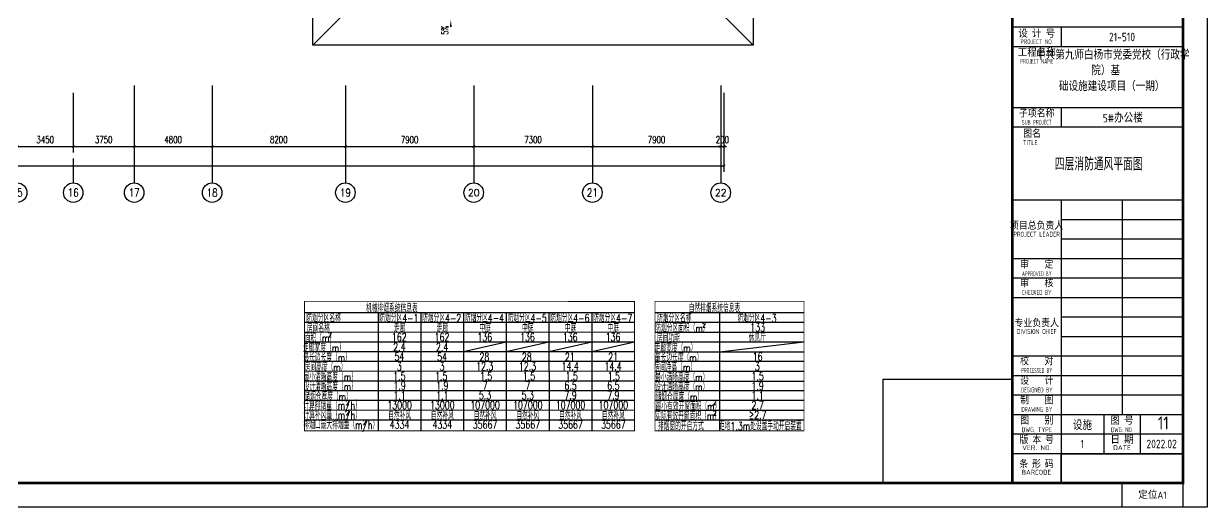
# Model space of a CAD drawing. Extents: x -70335 to 1144202, y 0 to 1100440.
# Drawn here: x 46042 to 118890, y 394160 to 423931 of the extents above; entities that cross this region are included whole.
import ezdxf
from ezdxf.enums import TextEntityAlignment as Align

# ---------------------------------------------------------------- set-up
doc = ezdxf.new("R2010")
doc.units = 0
doc.header["$LTSCALE"] = 1000
for name, color, linetype in [('0-标注', 4, 'Continuous'), ('3-建筑', 7, 'Continuous'), ('3-淡显', 8, 'Continuous'), ('AXIS_TEXT', 7, 'Continuous'), ('BTTK', 7, 'Continuous'), ('PUB_TITLE', 4, 'Continuous'), ('改过图层标记', 3, 'Continuous')]:
    doc.layers.add(name, color=color, linetype=linetype)
doc.layers.add('3-深度淡显', color=252, linetype='Continuous', lineweight=0)
doc.layers.add('条形码', color=7, linetype='Continuous', plot=False)
doc.layers.add('验收章', color=7, linetype='Continuous', plot=False)
doc.styles.add('_TCH_AXIS', font='COMPLEX', dxfattribs={"bigfont": 'GBCBIG'})
doc.styles.add('_TCH_DIM_T3', font='SIMPLEX', dxfattribs={"width": 0.705882, "bigfont": 'GBCBIG'})
doc.styles.add('A_DIM', font='simplex.shx', dxfattribs={"width": 0.7, "bigfont": 'gbcbig.shx'})
doc.styles.add('COMPLEX', font='COMPLEX')
doc.styles.add('HZ(TK)', font='geniso.shx', dxfattribs={"width": 0.9, "bigfont": 'hztxt.shx'})
doc.styles.get("Standard").update_dxf_attribs({"font": 'gbenor.shx', "bigfont": 'gbcbig.shx'})
doc.styles.add('设备标注', font='simplex.shx', dxfattribs={"width": 0.7, "bigfont": 'gbcbig.shx'})
doc.dimstyles.new('_TCH_ARCH&&150', dxfattribs={"dimtxt": 446.25, "dimasz": 150, "dimexe": 375, "dimexo": 450, "dimgap": 189.375, "dimtad": 1, "dimdec": 0, "dimzin": 0, "dimdsep": 46, "dimtxsty": '_TCH_DIM_T3', "dimblk": 'ARCHTICK', "dimcen": 0.09, "dimclrt": 7, "dimazin": 2, "dimtfac": 1, "dimtdec": 0, "dimtix": 1, "dimtmove": 2, "dimatfit": 3, "dimfxl": 1, "dimtolj": 1, "dimtzin": 0, "dimarcsym": 0})

# ---------------------------------------------------------------- blocks, each defined once
blk = doc.blocks.new('vhtemplate_2019年新竖式图框_A1_1_2', base_point=(-420.5, 0))
at = {"layer": 'BTTK'}
for p, q in [((831, 197), (761, 197)), ((781, 197), (781, 189)), ((831, 189), (761, 189)), ((831, 164), (761, 164)), ((781, 164), (781, 156)), ((831, 156), (761, 156)), ((831, 126), (761, 126)), ((781, 126), (781, 10)), ((806, 126), (806, 38)), ((831, 118), (781, 118)), ((831, 110), (781, 110)), ((831, 102), (761, 102)), ((831, 94), (761, 94)), ((831, 86), (761, 86)), ((831, 78), (781, 78)), ((831, 70), (781, 70)), ((831, 62), (761, 62)), ((831, 54), (761, 54)), ((831, 46), (761, 46)), ((831, 38), (761, 38)), ((798.5, 38), (798.5, 22)), ((813.5, 38), (813.5, 22)), ((831, 30), (761, 30)), ((831, 22), (761, 22))]:
    blk.add_line(p, q, dxfattribs=at)
at = {"layer": 'PUB_TITLE', "color": 7}
blk.add_lwpolyline([(-420.5, 594), (841, 594), (841, 0), (-420.5, 0)], close=True, dxfattribs=at)
at = {"layer": 'PUB_TITLE', "const_width": 1}
blk.add_lwpolyline([(-395.5, 10), (831, 10), (831, 584), (-395.5, 584)], close=True, dxfattribs=at)
blk.add_lwpolyline([(761, 10), (761, 584)], dxfattribs=at)
at = {"layer": '条形码'}
blk.add_lwpolyline([(781, 22), (831, 22), (831, 10), (781, 10)], close=True, dxfattribs=at)
at = {"layer": '验收章'}
for points in [[(761, 10), (707.93, 10), (707.93, 52.53), (761, 52.53)], [(806, 10), (831, 10), (831, 0), (806, 0)]]:
    blk.add_lwpolyline(points, close=True, dxfattribs=at)
at = {"layer": 'BTTK', "style": 'HZ(TK)'}
for s, height, p in [('设 计 号', 3, (771, 194.28)), ('工程名称', 3, (771, 186.52)), ('图 号', 3, (806, 35.46)), ('日 期', 3, (806, 27.67)), ('VER. NO.', 2, (771, 24.48)), ('DATE', 2, (806, 24.52))]:
    blk.add_text(s, height=height, dxfattribs=at).set_placement(p, align=Align.MIDDLE_CENTER)
for s, height, width, p in [('PROJECT NO.', 2, 0.75, (771, 191.07)), ('PROJECT NAME', 2, 0.65, (771, 183.03)), ('子项名称', 3, 0.9, (771, 161.52)), ('SUB PROJECT', 2, 0.65, (771, 158.01)), ('项目总负责人', 3, 0.9, (770.96, 115.45)), ('PROJECT LEADER', 2, 0.8, (770.96, 112.09)), ('审    定', 3, 0.9, (771.02, 99.52)), ('审    核', 3, 0.9, (771.02, 91.83)), ('APPROVED BY', 2, 0.6, (771.02, 95.87)), ('CHECKED BY', 2, 0.7, (771.02, 88.18)), ('专业负责人', 3, 0.9, (771, 75.48)), ('DIVISION CHIEF', 2, 0.8, (771, 72.15)), ('校    对', 3, 0.9, (771.02, 59.83)), ('设    计', 3, 0.9, (771.02, 51.83)), ('PROCESSED BY', 2, 0.6, (771.02, 56.17)), ('DESIGNED BY', 2, 0.7, (771.02, 48.17)), ('制    图', 3, 0.9, (771.02, 43.83)), ('DRAWING BY', 2, 0.7, (771.02, 40.17)), ('图    别', 3, 0.9, (771.02, 35.5)), ('版 本 号', 3, 0.9, (771.02, 27.57)), ('DWG. TYPE', 2, 0.8, (771.02, 31.84)), ('DWG. NO.', 2, 0.7, (806, 31.84)), ('条 形 码', 3, 0.9, (770.9, 17.6)), ('BARCODE', 2, 0.95, (770.9, 14.42))]:
    blk.add_text(s, height=height, dxfattribs=dict(at, width=width)).set_placement(p, align=Align.MIDDLE_CENTER)
for s, height, width, p in [('TITLE', 2, 0.8, (765.4, 149.68)), ('图名', 3, 0.9, (765.46, 153.22))]:
    blk.add_text(s, height=height, dxfattribs=dict(at, width=width)).set_placement(p, align=Align.MIDDLE_LEFT)
at = {"layer": 'BTTK', "color": 4, "style": 'HZ(TK)', "width": 0.9}
for tag, p in [('合作单位', (796, 511.5)), ('建设单位', (796, 209.5)), ('工程名称', (796, 176.5)), ('子项名称', (806, 160)), ('图纸名称', (796, 141))]:
    blk.add_attdef(tag, text='', height=3.5, dxfattribs=at).set_placement(p, align=Align.MIDDLE_CENTER)
for tag, p in [('注册证书号', (808.5, 279)), ('注册印章号', (808.5, 271)), ('设计号', (806, 193)), ('图别', (789.75, 34)), ('图号', (822.25, 34)), ('版本号', (789.75, 26)), ('日期', (822.25, 26))]:
    blk.add_attdef(tag, text='', height=3.5, dxfattribs=at).set_placement(p, align=Align.MIDDLE)
at = {"layer": '验收章', "style": 'HZ(TK)'}
blk.add_text('定位A1', height=3, dxfattribs=at).set_placement((818.5, 5), align=Align.MIDDLE_CENTER)
blk = doc.blocks.new('_AXISO')
blk.add_circle((0, 0), 0.5)
at = {"layer": 'AXIS_TEXT', "style": 'COMPLEX', "width": 1.041667}
blk.add_attdef('A', text='', height=0.56, dxfattribs=at).set_placement((-0.25, -0.28), (0.25, -0.28), align=Align.FIT)
blk = doc.blocks.new('_ArchTick')
at = {"color": 0, "linetype": 'ByBlock', "const_width": 0.4}
blk.add_lwpolyline([(-0.5, -0.5), (0.5, 0.5)], dxfattribs=at)
blk = doc.blocks.new('*D2380')
at = {"layer": '3-建筑', "color": 0, "lineweight": -2, "transparency": 16777216}
for p, q in [((45642, 419680), (45642, 416005)), ((49092, 419680), (49092, 416005)), ((45642, 416380), (49092, 416380))]:
    blk.add_line(p, q, dxfattribs=at)
at = {"layer": 'Defpoints', "color": 0, "transparency": 16777216}
for p in [(45642, 420130), (49092, 420130), (49092, 416380)]:
    blk.add_point(p, dxfattribs=at)
at = {"layer": '3-建筑', "color": 0, "lineweight": -2, "transparency": 16777216, "xscale": 150, "yscale": 150, "zscale": 150, "rotation": 180}
blk.add_blockref('_ArchTick', (45642, 416380), dxfattribs=at)
at = {"layer": '3-建筑', "color": 0, "lineweight": -2, "transparency": 16777216, "xscale": 150, "yscale": 150, "zscale": 150}
blk.add_blockref('_ArchTick', (49092, 416380), dxfattribs=at)
at = {"layer": '3-建筑', "color": 7, "transparency": 16777216, "insert": (47367, 416793), "char_height": 446.2, "attachment_point": 5, "style": '_TCH_DIM_T3'}
blk.add_mtext('\\A1;3450', dxfattribs=at)
blk = doc.blocks.new('*D2381')
at = {"layer": '3-建筑', "color": 0, "lineweight": -2, "transparency": 16777216}
for p, q in [((49092, 419680), (49092, 416005)), ((52842, 419680), (52842, 416005)), ((49092, 416380), (52842, 416380))]:
    blk.add_line(p, q, dxfattribs=at)
at = {"layer": 'Defpoints', "color": 0, "transparency": 16777216}
for p in [(49092, 420130), (52842, 420130), (52842, 416380)]:
    blk.add_point(p, dxfattribs=at)
at = {"layer": '3-建筑', "color": 0, "lineweight": -2, "transparency": 16777216, "xscale": 150, "yscale": 150, "zscale": 150, "rotation": 180}
blk.add_blockref('_ArchTick', (49092, 416380), dxfattribs=at)
at = {"layer": '3-建筑', "color": 0, "lineweight": -2, "transparency": 16777216, "xscale": 150, "yscale": 150, "zscale": 150}
blk.add_blockref('_ArchTick', (52842, 416380), dxfattribs=at)
at = {"layer": '3-建筑', "color": 7, "transparency": 16777216, "insert": (50967, 416793), "char_height": 446.2, "attachment_point": 5, "style": '_TCH_DIM_T3'}
blk.add_mtext('\\A1;3750', dxfattribs=at)
blk = doc.blocks.new('*D2382')
at = {"layer": '3-建筑', "color": 0, "lineweight": -2, "transparency": 16777216}
for p, q in [((52842, 419680), (52842, 416005)), ((57642, 419680), (57642, 416005)), ((52842, 416380), (57642, 416380))]:
    blk.add_line(p, q, dxfattribs=at)
at = {"layer": 'Defpoints', "color": 0, "transparency": 16777216}
for p in [(52842, 420130), (57642, 420130), (57642, 416380)]:
    blk.add_point(p, dxfattribs=at)
at = {"layer": '3-建筑', "color": 0, "lineweight": -2, "transparency": 16777216, "xscale": 150, "yscale": 150, "zscale": 150, "rotation": 180}
blk.add_blockref('_ArchTick', (52842, 416380), dxfattribs=at)
at = {"layer": '3-建筑', "color": 0, "lineweight": -2, "transparency": 16777216, "xscale": 150, "yscale": 150, "zscale": 150}
blk.add_blockref('_ArchTick', (57642, 416380), dxfattribs=at)
at = {"layer": '3-建筑', "color": 7, "transparency": 16777216, "insert": (55242, 416793), "char_height": 446.2, "attachment_point": 5, "style": '_TCH_DIM_T3'}
blk.add_mtext('\\A1;4800', dxfattribs=at)
blk = doc.blocks.new('*D2383')
at = {"layer": '3-建筑', "color": 0, "lineweight": -2, "transparency": 16777216}
for p, q in [((57642, 419680), (57642, 416005)), ((65842, 419680), (65842, 416005)), ((57642, 416380), (65842, 416380))]:
    blk.add_line(p, q, dxfattribs=at)
at = {"layer": 'Defpoints', "color": 0, "transparency": 16777216}
for p in [(57642, 420130), (65842, 420130), (65842, 416380)]:
    blk.add_point(p, dxfattribs=at)
at = {"layer": '3-建筑', "color": 0, "lineweight": -2, "transparency": 16777216, "xscale": 150, "yscale": 150, "zscale": 150, "rotation": 180}
blk.add_blockref('_ArchTick', (57642, 416380), dxfattribs=at)
at = {"layer": '3-建筑', "color": 0, "lineweight": -2, "transparency": 16777216, "xscale": 150, "yscale": 150, "zscale": 150}
blk.add_blockref('_ArchTick', (65842, 416380), dxfattribs=at)
at = {"layer": '3-建筑', "color": 7, "transparency": 16777216, "insert": (61742, 416793), "char_height": 446.2, "attachment_point": 5, "style": '_TCH_DIM_T3'}
blk.add_mtext('\\A1;8200', dxfattribs=at)
blk = doc.blocks.new('*D2384')
at = {"layer": '3-建筑', "color": 0, "lineweight": -2, "transparency": 16777216}
for p, q in [((65842, 419680), (65842, 416005)), ((73742, 419680), (73742, 416005)), ((65842, 416380), (73742, 416380))]:
    blk.add_line(p, q, dxfattribs=at)
at = {"layer": 'Defpoints', "color": 0, "transparency": 16777216}
for p in [(65842, 420130), (73742, 420130), (73742, 416380)]:
    blk.add_point(p, dxfattribs=at)
at = {"layer": '3-建筑', "color": 0, "lineweight": -2, "transparency": 16777216, "xscale": 150, "yscale": 150, "zscale": 150, "rotation": 180}
blk.add_blockref('_ArchTick', (65842, 416380), dxfattribs=at)
at = {"layer": '3-建筑', "color": 0, "lineweight": -2, "transparency": 16777216, "xscale": 150, "yscale": 150, "zscale": 150}
blk.add_blockref('_ArchTick', (73742, 416380), dxfattribs=at)
at = {"layer": '3-建筑', "color": 7, "transparency": 16777216, "insert": (69792, 416793), "char_height": 446.2, "attachment_point": 5, "style": '_TCH_DIM_T3'}
blk.add_mtext('\\A1;7900', dxfattribs=at)
blk = doc.blocks.new('*D2385')
at = {"layer": '3-建筑', "color": 0, "lineweight": -2, "transparency": 16777216}
for p, q in [((73742, 419680), (73742, 416005)), ((81042, 419680), (81042, 416005)), ((73742, 416380), (81042, 416380))]:
    blk.add_line(p, q, dxfattribs=at)
at = {"layer": 'Defpoints', "color": 0, "transparency": 16777216}
for p in [(73742, 420130), (81042, 420130), (81042, 416380)]:
    blk.add_point(p, dxfattribs=at)
at = {"layer": '3-建筑', "color": 0, "lineweight": -2, "transparency": 16777216, "xscale": 150, "yscale": 150, "zscale": 150, "rotation": 180}
blk.add_blockref('_ArchTick', (73742, 416380), dxfattribs=at)
at = {"layer": '3-建筑', "color": 0, "lineweight": -2, "transparency": 16777216, "xscale": 150, "yscale": 150, "zscale": 150}
blk.add_blockref('_ArchTick', (81042, 416380), dxfattribs=at)
at = {"layer": '3-建筑', "color": 7, "transparency": 16777216, "insert": (77392, 416793), "char_height": 446.2, "attachment_point": 5, "style": '_TCH_DIM_T3'}
blk.add_mtext('\\A1;7300', dxfattribs=at)
blk = doc.blocks.new('*D2386')
at = {"layer": '3-建筑', "color": 0, "lineweight": -2, "transparency": 16777216}
for p, q in [((81042, 419680), (81042, 416005)), ((88942, 419680), (88942, 416005)), ((81042, 416380), (88942, 416380))]:
    blk.add_line(p, q, dxfattribs=at)
at = {"layer": 'Defpoints', "color": 0, "transparency": 16777216}
for p in [(81042, 420130), (88942, 420130), (88942, 416380)]:
    blk.add_point(p, dxfattribs=at)
at = {"layer": '3-建筑', "color": 0, "lineweight": -2, "transparency": 16777216, "xscale": 150, "yscale": 150, "zscale": 150, "rotation": 180}
blk.add_blockref('_ArchTick', (81042, 416380), dxfattribs=at)
at = {"layer": '3-建筑', "color": 0, "lineweight": -2, "transparency": 16777216, "xscale": 150, "yscale": 150, "zscale": 150}
blk.add_blockref('_ArchTick', (88942, 416380), dxfattribs=at)
at = {"layer": '3-建筑', "color": 7, "transparency": 16777216, "insert": (84992, 416793), "char_height": 446.2, "attachment_point": 5, "style": '_TCH_DIM_T3'}
blk.add_mtext('\\A1;7900', dxfattribs=at)
blk = doc.blocks.new('*D2387')
at = {"layer": '3-建筑', "color": 0, "lineweight": -2, "transparency": 16777216}
for p, q in [((88942, 419680), (88942, 416005)), ((89142, 419680), (89142, 416005)), ((88942, 416380), (88792, 416380)), ((88942, 416380), (89142, 416380)), ((89142, 416380), (89292, 416380))]:
    blk.add_line(p, q, dxfattribs=at)
at = {"layer": 'Defpoints', "color": 0, "transparency": 16777216}
for p in [(88942, 420130), (89142, 420130), (89142, 416380)]:
    blk.add_point(p, dxfattribs=at)
at = {"layer": '3-建筑', "color": 0, "lineweight": -2, "transparency": 16777216, "xscale": 150, "yscale": 150, "zscale": 150}
blk.add_blockref('_ArchTick', (88942, 416380), dxfattribs=at)
at = {"layer": '3-建筑', "color": 0, "lineweight": -2, "transparency": 16777216, "xscale": 150, "yscale": 150, "zscale": 150, "rotation": 180}
blk.add_blockref('_ArchTick', (89142, 416380), dxfattribs=at)
at = {"layer": '3-建筑', "color": 7, "transparency": 16777216, "insert": (89042, 416793), "char_height": 446.2, "attachment_point": 5, "style": '_TCH_DIM_T3'}
blk.add_mtext('\\A1;200', dxfattribs=at)
blk = doc.blocks.new('*D2388')
at = {"layer": '3-建筑', "color": 0, "lineweight": -2, "transparency": 16777216}
for p, q in [((-50058, 419680), (-50058, 414805)), ((89142, 419680), (89142, 414805)), ((-50058, 415180), (89142, 415180))]:
    blk.add_line(p, q, dxfattribs=at)
at = {"layer": 'Defpoints', "color": 0, "transparency": 16777216}
for p in [(-50058, 420130), (89142, 420130), (89142, 415180)]:
    blk.add_point(p, dxfattribs=at)
at = {"layer": '3-建筑', "color": 0, "lineweight": -2, "transparency": 16777216, "xscale": 150, "yscale": 150, "zscale": 150, "rotation": 180}
blk.add_blockref('_ArchTick', (-50058, 415180), dxfattribs=at)
at = {"layer": '3-建筑', "color": 0, "lineweight": -2, "transparency": 16777216, "xscale": 150, "yscale": 150, "zscale": 150}
blk.add_blockref('_ArchTick', (89142, 415180), dxfattribs=at)
at = {"layer": '3-建筑', "color": 7, "transparency": 16777216, "insert": (19542, 415593), "char_height": 446.2, "attachment_point": 5, "style": '_TCH_DIM_T3'}
blk.add_mtext('\\A1;139200', dxfattribs=at)

msp = doc.modelspace()

# ---------------------------------------------------------------- linework, layer by layer
at = {"layer": '0-标注', "color": 2, "linetype": 'ByBlock'}
for p, q in [((63323.5, 406155.8), (83636.9, 406151.2)), ((67852.8, 406153.4), (67853.9, 398871.3)), ((70482.6, 406153.4), (70483.7, 398871.3)), ((73113.5, 406160.4), (73114.7, 398878.2)), ((75743.1, 406157.3), (75744.2, 398875.2)), ((78372.6, 406154.3), (78373.8, 398872.2)), ((81002.2, 406158.8), (81003.3, 398876.7)), ((84895.4, 406154.2), (94063.1, 406154.2)), ((88858.4, 406151.9), (88859.9, 398869.8)), ((63323.1, 405552.2), (83636.8, 405547.7)), ((84895, 405550.7), (94063.1, 405550.7)), ((63323.1, 404952.2), (83636.8, 404947.7)), ((63323.1, 404352.2), (83636.7, 404347.7)), ((84895, 404947.2), (94063.1, 404947.2)), ((84895, 404343.7), (94063.1, 404343.7)), ((63323, 403752.2), (83636.6, 403747.7)), ((84895, 403740.2), (94063.1, 403740.2)), ((63322.8, 403152.2), (83636.4, 403147.7)), ((84895, 403150.7), (94063, 403150.7)), ((63322.7, 402552.2), (83636.3, 402547.7)), ((84895, 402533.2), (94063.1, 402533.2)), ((63322.5, 401952.2), (83636.3, 401947.7)), ((63322.7, 401952.2), (83636.3, 401947.7)), ((84895, 401929.7), (94063.1, 401929.7)), ((63322.5, 401352.2), (83636.2, 401347.7)), ((63322.5, 400752.2), (83636.2, 400747.7)), ((84894.8, 401350.7), (94063, 401350.7)), ((84894.8, 400750.7), (94062.9, 400750.7)), ((84895, 401350.7), (94063, 401350.7)), ((63322.5, 400152.2), (83636.1, 400147.7)), ((84895, 400147.2), (94063.1, 400147.2)), ((63322.5, 399552.2), (83636.1, 399547.7)), ((84894.8, 399550.7), (94062.8, 399550.7)), ((84894.8, 399550.7), (94062.9, 399550.7))]:
    msp.add_line(p, q, dxfattribs=at)
at = {"layer": '0-标注', "color": 3, "linetype": 'ByBlock'}
for p, q in [((73113.9, 403750.1), (75743.4, 404349.5)), ((75743.5, 403749.5), (78372.9, 404348.9)), ((78373, 403748.9), (81002.5, 404348.3)), ((81002.6, 403748.3), (83632, 404347.7)), ((88858.9, 403740.2), (94063.1, 404343.7))]:
    msp.add_line(p, q, dxfattribs=at)
at = {"layer": '0-标注', "color": 2, "linetype": 'ByBlock', "const_width": 50}
for points in [[(63322.9, 406839.4), (83636.9, 406832.6), (83636.1, 398866.4), (63322.3, 398869.7)], [(84894.7, 406837.9), (94063.2, 406835.6), (94062.8, 398869.4), (84894.6, 398868.2)]]:
    msp.add_lwpolyline(points, close=True, dxfattribs=at)
at = {"layer": '3-建筑'}
for p, q in [((52841.7, 420130.1), (52841.7, 414130.1)), ((57641.7, 420130.1), (57641.7, 414130.1)), ((65841.7, 420130.1), (65841.7, 414130.1)), ((73741.7, 420130.1), (73741.7, 414130.1)), ((81041.7, 420130.1), (81041.7, 414130.1)), ((88941.7, 420130.1), (88941.7, 414130.1)), ((49091.7, 415630.1), (49091.7, 414130.1))]:
    msp.add_line(p, q, dxfattribs=at)
msp.add_lwpolyline([(63841.7, 456008.2), (63841.7, 462908.2), (90941.7, 462908.2), (90941.7, 422608.2), (63841.7, 422608.2), (63841.7, 452608.2)], dxfattribs=at)
at = {"layer": '3-淡显'}
for p, q in [((63841.7, 422608.2), (66041.7, 424808.2)), ((90941.7, 422608.2), (88741.7, 424808.2))]:
    msp.add_line(p, q, dxfattribs=at)
at = {"layer": '3-深度淡显'}
msp.add_lwpolyline([(72328.4, 422750.1, 0, 0, 0), (72328.4, 424173.9, 0, 120, 0), (72328.4, 423723.9, 0, 0, 0)], format="xyseb", dxfattribs=at)

# ---------------------------------------------------------------- block references
at = {"layer": '3-建筑'}
ref = msp.add_blockref('_AXISO', (45641.7, 413530.1), dxfattribs=dict(at, xscale=1200, yscale=1200, zscale=1200))
ref.add_attrib('A', '15', dxfattribs={"layer": 'AXIS_TEXT', "height": 492.67, "style": '_TCH_AXIS'}).set_placement((45301.5, 413283.8), (45981.9, 413283.8), align=Align.FIT)
ref = msp.add_blockref('_AXISO', (49091.7, 413530.1), dxfattribs=dict(at, xscale=1200, yscale=1200, zscale=1200))
ref.add_attrib('A', '16', dxfattribs={"layer": 'AXIS_TEXT', "height": 492.67, "style": '_TCH_AXIS'}).set_placement((48751.5, 413283.8), (49431.9, 413283.8), align=Align.FIT)
ref = msp.add_blockref('_AXISO', (52841.7, 413530.1), dxfattribs=dict(at, xscale=1200, yscale=1200, zscale=1200))
ref.add_attrib('A', '17', dxfattribs={"layer": 'AXIS_TEXT', "height": 492.67, "style": '_TCH_AXIS'}).set_placement((52501.5, 413283.8), (53181.9, 413283.8), align=Align.FIT)
ref = msp.add_blockref('_AXISO', (57641.7, 413530.1), dxfattribs=dict(at, xscale=1200, yscale=1200, zscale=1200))
ref.add_attrib('A', '18', dxfattribs={"layer": 'AXIS_TEXT', "height": 492.67, "style": '_TCH_AXIS'}).set_placement((57301.5, 413283.8), (57981.9, 413283.8), align=Align.FIT)
ref = msp.add_blockref('_AXISO', (65841.7, 413530.1), dxfattribs=dict(at, xscale=1200, yscale=1200, zscale=1200))
ref.add_attrib('A', '19', dxfattribs={"layer": 'AXIS_TEXT', "height": 492.67, "style": '_TCH_AXIS'}).set_placement((65501.5, 413283.8), (66181.9, 413283.8), align=Align.FIT)
ref = msp.add_blockref('_AXISO', (73741.7, 413530.1), dxfattribs=dict(at, xscale=1200, yscale=1200, zscale=1200))
ref.add_attrib('A', '20', dxfattribs={"layer": 'AXIS_TEXT', "height": 441.41, "style": '_TCH_AXIS'}).set_placement((73384.4, 413309.4), (74099, 413309.4), align=Align.FIT)
ref = msp.add_blockref('_AXISO', (81041.7, 413530.1), dxfattribs=dict(at, xscale=1200, yscale=1200, zscale=1200))
ref.add_attrib('A', '21', dxfattribs={"layer": 'AXIS_TEXT', "height": 492.67, "style": '_TCH_AXIS'}).set_placement((80701.5, 413283.8), (81381.9, 413283.8), align=Align.FIT)
ref = msp.add_blockref('_AXISO', (88941.7, 413530.1), dxfattribs=dict(at, xscale=1200, yscale=1200, zscale=1200))
ref.add_attrib('A', '22', dxfattribs={"layer": 'AXIS_TEXT', "height": 441.41, "style": '_TCH_AXIS'}).set_placement((88584.4, 413309.4), (89299, 413309.4), align=Align.FIT)
at = {"layer": '改过图层标记'}
ref = msp.add_blockref('vhtemplate_2019年新竖式图框_A1_1_2', (-70334.9, 394160.1), dxfattribs=dict(at, xscale=150, yscale=150, zscale=150))
ref.add_attrib('工程名称_001', '中共第九师白杨市党委党校（行政学', (108348.5, 421728.8), dxfattribs={"layer": 'BTTK', "color": 4, "height": 525, "style": 'HZ(TK)', "width": 0.9})
ref.add_attrib('子项名称_001', '5#办公楼', (112460, 417851.4), dxfattribs={"layer": 'BTTK', "color": 4, "height": 525, "style": 'HZ(TK)', "width": 0.9})
ref.add_attrib('设计号', '21-510', dxfattribs={"layer": 'BTTK', "color": 4, "height": 525, "style": 'HZ(TK)', "width": 0.9}).set_placement((113640.1, 423110.1), align=Align.MIDDLE)
ref.add_attrib('图别', '设施', dxfattribs={"layer": 'BTTK', "color": 4, "height": 525, "style": 'HZ(TK)', "width": 0.9}).set_placement((111202.6, 399260.1), align=Align.MIDDLE)
ref.add_attrib('版本号', '1', dxfattribs={"layer": 'BTTK', "color": 4, "height": 525, "style": 'HZ(TK)', "width": 0.9}).set_placement((111202.6, 398060.1), align=Align.MIDDLE)
ref.add_attrib('日期', '2022.02', dxfattribs={"layer": 'BTTK', "color": 4, "height": 525, "style": 'HZ(TK)', "width": 0.9}).set_placement((116077.6, 398060.1), align=Align.MIDDLE)
ref.add_attrib('工程名称_002', '院）基', (111750.1, 420766.3), dxfattribs={"layer": 'BTTK', "color": 4, "height": 525, "style": 'HZ(TK)', "width": 0.9})
ref.add_attrib('工程名称_003', '础设施建设项目（一期）', (109755.4, 419799), dxfattribs={"layer": 'BTTK', "color": 4, "height": 525, "style": 'HZ(TK)', "width": 0.9})

# ---------------------------------------------------------------- texts
at = {"layer": '0-标注', "color": 2, "linetype": 'ByBlock', "style": '设备标注', "width": 0.705882}
for s, height, p in [('机械排烟系统信息表', 500, (68704.5, 406460.9)), ('自然排烟系统信息表', 500, (88554, 406459.4)), ('防烟分区名称', 500, (64498.6, 405866.8)), ('防烟分区4-1', 500, (69137.5, 405866.8)), ('防烟分区4-2', 500, (71767.3, 405866.8)), ('防烟分区4-4', 500, (74398, 405871.8)), ('防烟分区4-5', 500, (77028.4, 405870.7)), ('防烟分区4-6', 500, (79658, 405870.1)), ('防烟分区4-7', 500, (82292.6, 405869.5)), ('防烟分区名称', 500, (86083.7, 405865.3)), ('防烟分区4-3', 500, (91172.8, 405865.3)), ('房间名称', 500, (64176.4, 405240.3)), ('走廊', 500, (69179.2, 405240.3)), ('走廊', 500, (71809, 405240.3)), ('中庭', 500, (74439.7, 405245.3)), ('中庭', 500, (77070.1, 405244.2)), ('中庭', 500, (79699.6, 405243.6)), ('中庭', 500, (82334.3, 405243)), ('防烟分区面积（m）', 500, (86549.2, 405238.8)), ('2', 300, (87913.3, 405379.9)), ('133', 500, (91214.4, 405238.8)), ('走廊宽度（m）', 500, (64526.3, 404026.6)), ('面积（m）', 500, (64275, 404637.3)), ('2', 300, (64894.7, 404782.1)), ('162', 500, (69157.6, 404637.3)), ('162', 500, (71787.4, 404637.3)), ('136', 500, (74418.2, 404642.3)), ('136', 500, (77048.5, 404641.2)), ('136', 500, (79678.1, 404640.6)), ('136', 500, (82312.7, 404640)), ('走廊宽度（m）', 500, (86160.2, 404028.8)), ('房间功能', 500, (85719.8, 404635.8)), ('休息厅', 500, (91192.9, 404635.8)), ('最长边长度（m）', 500, (64717.8, 403423.1)), ('最长边长度（m）', 500, (86351.7, 403425.3)), ('房间高度（m）', 500, (64617.8, 402837.3)), ('3', 500, (69157.6, 402837.3)), ('3', 500, (71787.4, 402837.3)), ('12.3', 500, (74418.1, 402842.3)), ('12.3', 500, (77048.5, 402841.2)), ('14.4', 500, (79678, 402840.6)), ('14.4', 500, (82312.7, 402840)), ('房间净高（m）', 500, (86139, 402835.8)), ('最小清晰高度（m）', 500, (64909.3, 402240.8)), ('最小清晰高度（m）', 500, (86543.1, 402218.3)), ('设计清晰高度（m）', 500, (64909.3, 401637.3)), ('1.9', 500, (69179.1, 401652.9)), ('1.9', 500, (71808.9, 401652.9)), ('7', 500, (74439.6, 401657.9)), ('7', 500, (77070, 401656.7)), ('6.5', 500, (79699.6, 401656.2)), ('6.5', 500, (82334.2, 401655.6)), ('设计清晰高度（m）', 500, (86543.1, 401614.8)), ('计算排烟量（m/h）', 500, (65023.7, 400418.2)), ('储烟仓厚度（m）', 500, (64770.6, 401018.2)), ('2', 300, (65983.7, 400597)), ('13000', 500, (69179.1, 400452.9)), ('1.1', 500, (69179.1, 401052.9)), ('13000', 500, (71808.9, 400452.9)), ('1.1', 500, (71808.9, 401052.9)), ('107000', 500, (74439.6, 400457.9)), ('5.3', 500, (74439.6, 401057.9)), ('107000', 500, (77070, 400456.7)), ('5.3', 500, (77070, 401056.7)), ('107000', 500, (79699.6, 400456.2)), ('7.9', 500, (79699.6, 401056.2)), ('107000', 500, (82334.2, 400455.6)), ('7.9', 500, (82334.2, 401055.6)), ('储烟仓厚度（m）', 500, (86396.3, 401001.1)), ('最小有效开窗面积（m）', 500, (86927.6, 400420.2)), ('2', 300, (88578.1, 400612.8)), ('计算补风量（m/h）', 500, (65031.8, 399818.2)), ('2', 300, (65983.7, 399975.7)), ('自然补风', 500, (69179.1, 399852.9)), ('自然补风', 500, (71808.9, 399852.9)), ('自然补风', 500, (74439.6, 399857.9)), ('自然补风', 500, (77070, 399856.7)), ('自然补风', 500, (79699.6, 399856.2)), ('自然补风', 500, (82334.2, 399855.6)), ('实际有效开窗面积（m）', 500, (86899.2, 399832.3)), ('2', 300, (88578.1, 399955.1)), ('排烟口最大排烟量（m/h）', 500, (65565.3, 399218.2)), ('2', 300, (67029.9, 399380.4)), ('4334', 500, (69179.1, 399252.9)), ('4334', 500, (71808.9, 399252.9)), ('35667', 500, (74439.6, 399257.9)), ('35667', 500, (77070, 399256.7)), ('35667', 500, (79699.6, 399256.2)), ('35667', 500, (82334.2, 399255.6)), ('排烟窗的开启方式', 500, (86490.7, 399216.6)), ('距地1.3m处设置手动开启装置', 500, (91381.4, 399216.5))]:
    msp.add_text(s, height=height, dxfattribs=at).set_placement(p, align=Align.MIDDLE)
at = {"layer": '0-标注', "color": 3, "linetype": 'ByBlock', "style": '设备标注', "width": 0.705882}
for s, p in [('2.4', (69166.2, 404036.5)), ('54', (69166.2, 403436.5)), ('2.4', (71794.6, 404025.1)), ('54', (71794.6, 403425.1)), ('28', (74396, 403425.1)), ('28', (77008.1, 403425.1)), ('21', (79652, 403425.1)), ('21', (82317.1, 403425.1)), ('16', (91214.8, 403440.8)), ('1.5', (69165.9, 402236.5)), ('1.5', (71740.4, 402236.5)), ('1.5', (74502.4, 402236.5)), ('1.5', (77145.1, 402236.5)), ('1.5', (79770.7, 402236.5)), ('1.5', (82362.3, 402236.5)), ('1.5', (91214.8, 402233.8)), ('1.9', (91214.8, 401630.3)), ('≥2.7', (91214.8, 399847.8))]:
    msp.add_text(s, height=500, dxfattribs=at).set_placement(p, align=Align.MIDDLE)
at = {"layer": '0-标注', "color": 6, "linetype": 'ByBlock', "style": '设备标注', "width": 0.705882}
for s, p in [('3', (91193.1, 402835.8)), ('2.7', (91214.9, 400454.9)), ('1.1', (91214.8, 401051.3))]:
    msp.add_text(s, height=500, dxfattribs=at).set_placement(p, align=Align.MIDDLE)
at = {"layer": '3-深度淡显', "color": 7, "style": 'A_DIM', "width": 0.7}
msp.add_text('5%', height=420, rotation=90, dxfattribs=at).set_placement((72170.9, 423247.2))
at = {"layer": '改过图层标记'}
for s, p in [('四层消防通风平面图', (109505.8, 414892.5)), ('11', (115840.3, 398951.6))]:
    msp.add_text(s, height=800, dxfattribs=at).set_placement(p)

# ---------------------------------------------------------------- dimensions: what is measured, and where the dimension line sits
at = {"layer": '3-建筑'}
for p1, p2, distance, picture, middle in [((-50058.3, 420130.1), (89141.7, 420130.1), -4950, '*D2388', (19541.7, 415592.6)), ((45641.7, 420130.1), (49091.7, 420130.1), -3750, '*D2380', (47366.7, 416792.6)), ((49091.7, 420130.1), (52841.7, 420130.1), -3750, '*D2381', (50966.7, 416792.6)), ((52841.7, 420130.1), (57641.7, 420130.1), -3750, '*D2382', (55241.7, 416792.6)), ((57641.7, 420130.1), (65841.7, 420130.1), -3750, '*D2383', (61741.7, 416792.6)), ((65841.7, 420130.1), (73741.7, 420130.1), -3750, '*D2384', (69791.7, 416792.6)), ((73741.7, 420130.1), (81041.7, 420130.1), -3750, '*D2385', (77391.7, 416792.6)), ((81041.7, 420130.1), (88941.7, 420130.1), -3750, '*D2386', (84991.7, 416792.6)), ((88941.7, 420130.1), (89141.7, 420130.1), -3750, '*D2387', (89041.7, 416792.6))]:
    dim = msp.add_aligned_dim(p1=p1, p2=p2, distance=distance, dimstyle='_TCH_ARCH&&150', dxfattribs=at)
    dim.commit()
    dim.dimension.update_dxf_attribs({"geometry": picture, "text_midpoint": middle})

doc.saveas('drawing.dxf')
